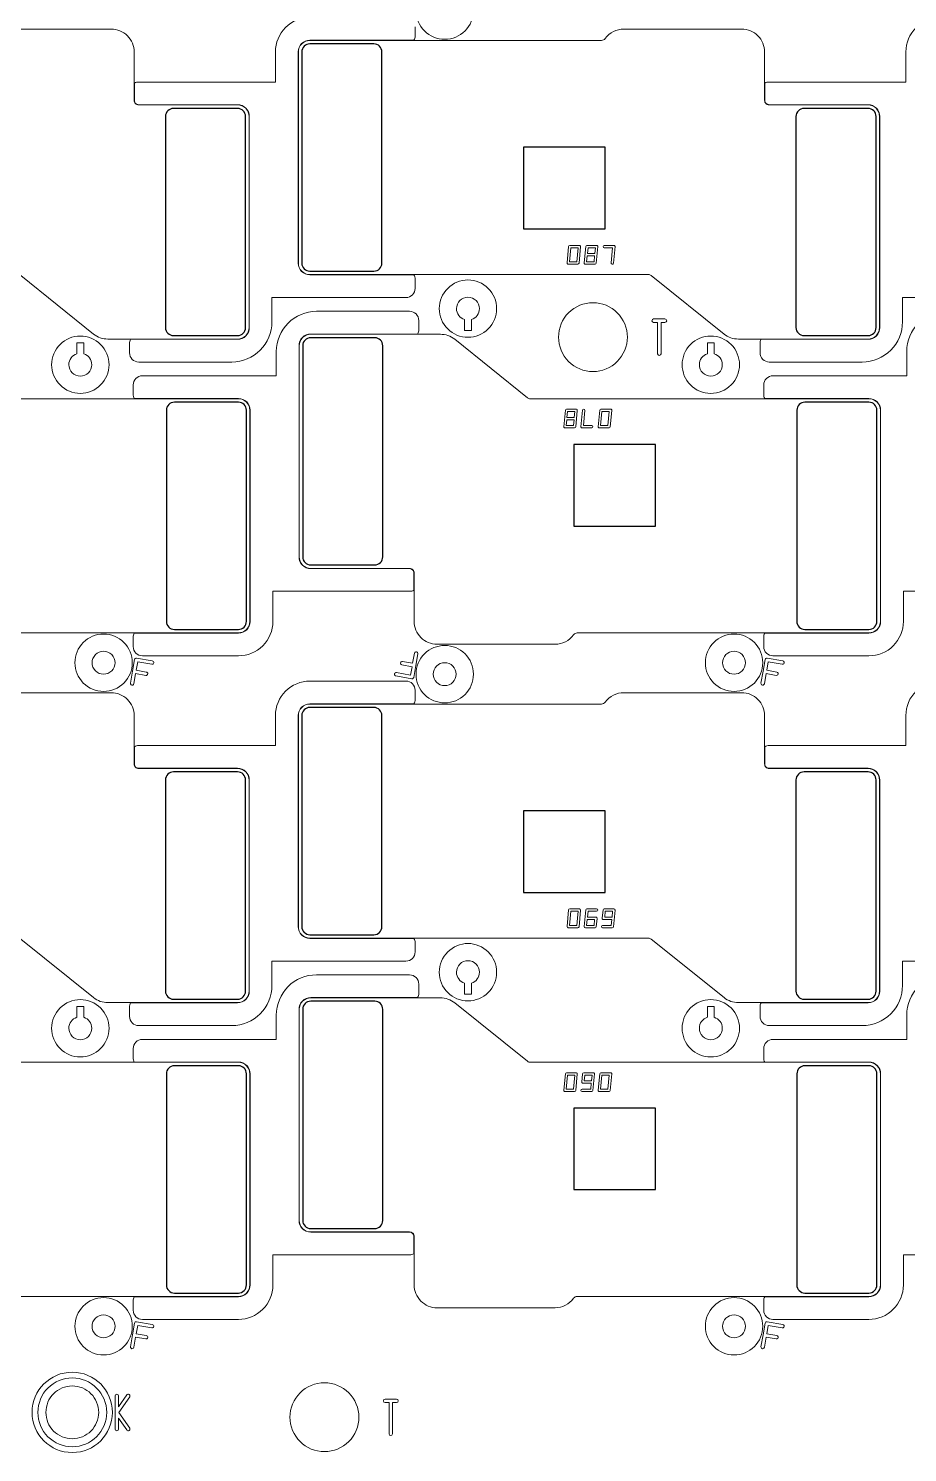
# Model space of a CAD drawing. Extents: x 2541 to 3941, y 2348 to 3338.
# Drawn here: x 3511 to 3549.3, y 2818.8 to 2880.8 of the extents above; entities that cross this region are included whole.
import ezdxf

# ---------------------------------------------------------------- set-up
doc = ezdxf.new("R2010")
doc.units = 0
doc.layers.get('0').update_dxf_attribs({"lineweight": 0})
doc.layers.add('barcodea-b_layer1', color=2, linetype='Continuous')
doc.layers.add('susa-b_layer0', color=1, linetype='Continuous')

msp = doc.modelspace()

# ---------------------------------------------------------------- linework, layer by layer
at = {"linetype": 'Continuous'}
for points in [[(3530.4251, 2881.58785, 0.414215), (3529.1751, 2882.83785, 0.414215), (3527.9251, 2881.58785, 0.414215), (3529.1751, 2880.33785, 0.414215)], [(3520.64959, 2867.777), (3520.64959, 2876.97688, 0.414219), (3520.14947, 2877.47701), (3515.84249, 2877.47701, -0.414223), (3515.64249, 2877.67701), (3515.64249, 2879.78181, 0.414215), (3514.64249, 2880.7818), (3509.5056, 2880.7818, 0.24029), (3508.69596, 2880.3692, -0.240069), (3508.53453, 2880.28701), (3495.82948, 2880.28701, 0.414366), (3495.3296, 2879.78689), (3495.3296, 2870.58701, 0.414365), (3495.82948, 2870.08688), (3510.57901, 2870.08688, -0.170771), (3510.70422, 2870.04284), (3513.87516, 2867.4971, 0.170765), (3514.50127, 2867.27688), (3520.14947, 2867.27688, 0.414218)], [(3548.11959, 2867.777), (3548.11959, 2876.97688, 0.414219), (3547.61947, 2877.47701), (3543.31249, 2877.47701, -0.414223), (3543.11249, 2877.67701), (3543.11249, 2879.78181, 0.414215), (3542.11249, 2880.7818), (3536.9756, 2880.7818, 0.24029), (3536.16596, 2880.3692, -0.240069), (3536.00453, 2880.28701), (3523.29948, 2880.28701, 0.414366), (3522.7996, 2879.78689), (3522.7996, 2870.58701, 0.414365), (3523.29948, 2870.08688), (3538.04901, 2870.08688, -0.170771), (3538.17422, 2870.04284), (3541.34516, 2867.4971, 0.170765), (3541.97127, 2867.27688), (3547.61947, 2867.27688, 0.414218)], [(3535.09475, 2871.30429, 0.443552), (3535.0448, 2871.35906), (3534.62329, 2871.35906, 0.387555), (3534.57335, 2871.31383), (3534.50447, 2870.59478, 0.443552), (3534.55442, 2870.54001), (3534.97592, 2870.54001, 0.387555), (3535.02587, 2870.58524)], [(3535.84475, 2871.30429, 0.443552), (3535.7948, 2871.35906), (3535.37329, 2871.35906, 0.387555), (3535.32335, 2871.31383), (3535.25447, 2870.59478, 0.443552), (3535.30442, 2870.54001), (3535.72592, 2870.54001, 0.387555), (3535.77587, 2870.58524)], [(3536.59475, 2871.30429, 0.443552), (3536.5448, 2871.35906), (3536.12312, 2871.35906, 1), (3536.12312, 2871.25906), (3536.48996, 2871.25906), (3536.42633, 2870.59478, 1), (3536.52587, 2870.58524)], [(3531.43768, 2868.603, 0.414215), (3530.18768, 2869.853, 0.414215), (3528.93768, 2868.603, 0.414215), (3530.18768, 2867.353, 0.414215)], [(3530.68768, 2868.603, -0.327542), (3530.33768, 2868.12603), (3530.33768, 2867.65185), (3530.03768, 2867.65185), (3530.03768, 2868.12603, -0.327544), (3529.68768, 2868.603, -0.414217), (3530.18768, 2869.103, -0.414217)], [(3537.13291, 2867.36296, 0.414215), (3535.63291, 2868.86296, 0.414215), (3534.13291, 2867.36296, 0.414215), (3535.63291, 2865.86296, 0.414215)], [(3528.04341, 2867.68688), (3528.04341, 2868.08688, 0.414218), (3527.64341, 2868.48688), (3523.5863, 2868.48688, 0.414215), (3521.8363, 2866.73688), (3521.8363, 2865.67688), (3516.00153, 2865.67688, 0.414218), (3515.60153, 2865.27688), (3515.60153, 2864.87688, 0.124388), (3515.64953, 2864.68688), (3520.18642, 2864.68688, -0.414365), (3520.69629, 2864.17675), (3520.69629, 2854.97688, -0.414366), (3520.18642, 2854.46675), (3515.64953, 2854.46675, 0.124388), (3515.60153, 2854.27675), (3515.60153, 2853.87675, 0.414218), (3516.00153, 2853.47675), (3520.18642, 2853.47675, 0.414364), (3521.68629, 2854.97738), (3521.68629, 2856.28675), (3527.64341, 2856.28675, 0.124386), (3527.83341, 2856.33475), (3527.83341, 2857.08675, 0.414224), (3527.64341, 2857.27675), (3523.33643, 2857.27675, -0.414218), (3522.8263, 2857.78688), (3522.8263, 2866.98676, -0.414217), (3523.33643, 2867.49688), (3527.9954, 2867.49688, 0.124392)], [(3538.77193, 2868.00287, 1), (3538.77193, 2868.15287), (3538.52359, 2868.15287), (3538.27524, 2868.15287, 1), (3538.27524, 2868.00287), (3538.44859, 2868.00287), (3538.44859, 2866.63748, 1), (3538.59859, 2866.63748), (3538.59859, 2868.00287)], [(3520.68629, 2854.97687), (3520.68629, 2864.17675, 0.414365), (3520.18642, 2864.67688), (3505.43689, 2864.67688, -0.170771), (3505.31168, 2864.72092), (3502.14074, 2867.26666, 0.170765), (3501.51463, 2867.48688), (3495.86643, 2867.48688, 0.414218), (3495.3663, 2866.98676), (3495.3663, 2857.78688, 0.414219), (3495.86643, 2857.28675), (3500.17341, 2857.28675, -0.414223), (3500.37341, 2857.08675), (3500.37341, 2854.98195, 0.414215), (3501.3734, 2853.98196), (3506.5103, 2853.98196, 0.24029), (3507.31994, 2854.39456, -0.240069), (3507.48137, 2854.47675), (3520.18642, 2854.47675, 0.414366)], [(3514.54822, 2866.16076, 0.414215), (3513.29822, 2867.41076, 0.414215), (3512.04822, 2866.16076, 0.414215), (3513.29822, 2864.91076, 0.414215)], [(3513.79822, 2866.16076, -0.414217), (3513.29822, 2865.66076, -0.414217), (3512.79822, 2866.16076, -0.327542), (3513.14822, 2866.63773), (3513.14822, 2867.11191), (3513.44822, 2867.11191), (3513.44822, 2866.63773, -0.327544)], [(3548.15629, 2854.97687), (3548.15629, 2864.17675, 0.414365), (3547.65642, 2864.67688), (3532.90689, 2864.67688, -0.170771), (3532.78168, 2864.72092), (3529.61074, 2867.26666, 0.170765), (3528.98463, 2867.48688), (3523.33643, 2867.48688, 0.414218), (3522.8363, 2866.98676), (3522.8363, 2857.78688, 0.414219), (3523.33643, 2857.28675), (3527.64341, 2857.28675, -0.414223), (3527.84341, 2857.08675), (3527.84341, 2854.98195, 0.414215), (3528.8434, 2853.98196), (3533.9803, 2853.98196, 0.24029), (3534.78994, 2854.39456, -0.240069), (3534.95137, 2854.47675), (3547.65642, 2854.47675, 0.414366)], [(3542.01822, 2866.16076, 0.414215), (3540.76822, 2867.41076, 0.414215), (3539.51822, 2866.16076, 0.414215), (3540.76822, 2864.91076, 0.414215)], [(3541.26822, 2866.16076, -0.414217), (3540.76822, 2865.66076, -0.414217), (3540.26822, 2866.16076, -0.327542), (3540.61822, 2866.63773), (3540.61822, 2867.11191), (3540.91822, 2867.11191), (3540.91822, 2866.63773, -0.327544)], [(3534.95142, 2864.16898, 0.443552), (3534.90148, 2864.22375), (3534.47997, 2864.22375, 0.387555), (3534.43003, 2864.17852), (3534.36115, 2863.45947, 0.443552), (3534.4111, 2863.4047), (3534.8326, 2863.4047, 0.387555), (3534.88255, 2863.44993)], [(3535.58278, 2863.4047, 1), (3535.58278, 2863.5047), (3535.21594, 2863.5047), (3535.27957, 2864.16898, 1), (3535.18003, 2864.17852), (3535.11115, 2863.45947, 0.443552), (3535.1611, 2863.4047)], [(3536.45142, 2864.16898, 0.443552), (3536.40148, 2864.22375), (3535.97997, 2864.22375, 0.387555), (3535.93003, 2864.17852), (3535.86115, 2863.45947, 0.443552), (3535.9111, 2863.4047), (3536.3326, 2863.4047, 0.387555), (3536.38255, 2863.44993)], [(3515.5608, 2853.17591, 0.414215), (3514.3108, 2854.42591, 0.414215), (3513.0608, 2853.17591, 0.414215), (3514.3108, 2851.92591, 0.414215)], [(3543.0308, 2853.17591, 0.414215), (3541.7808, 2854.42591, 0.414215), (3540.5308, 2853.17591, 0.414215), (3541.7808, 2851.92591, 0.414215)], [(3514.8108, 2853.17591, -0.414217), (3514.3108, 2852.67591, -0.414217), (3513.8108, 2853.17591, -0.414217), (3514.3108, 2853.67591, -0.414217)], [(3516.4354, 2853.25542), (3515.7506, 2853.37617, 0.414237), (3515.66372, 2853.31533), (3515.57322, 2852.80207), (3515.5731, 2852.80139), (3515.4826, 2852.28813, 1), (3515.63032, 2852.26208), (3515.70785, 2852.70182), (3516.14759, 2852.62428, 1), (3516.17364, 2852.772), (3515.7339, 2852.84954), (3515.79842, 2853.21542), (3516.40936, 2853.1077, 1)], [(3528.0033, 2853.56563, 1), (3527.85558, 2853.59168), (3527.77804, 2853.15194), (3527.3383, 2853.22948, 1), (3527.31226, 2853.08176), (3527.752, 2853.00422), (3527.68748, 2852.63834), (3527.07654, 2852.74606, 1), (3527.0505, 2852.59834), (3527.7353, 2852.47759, 0.414237), (3527.82218, 2852.53843), (3527.91268, 2853.05169), (3527.9128, 2853.05237)], [(3530.4251, 2852.67785, 0.414215), (3529.1751, 2853.92785, 0.414215), (3527.9251, 2852.67785, 0.414215), (3529.1751, 2851.42785, 0.414215)], [(3542.2808, 2853.17591, -0.414217), (3541.7808, 2852.67591, -0.414217), (3541.2808, 2853.17591, -0.414217), (3541.7808, 2853.67591, -0.414217)], [(3543.9054, 2853.25542), (3543.2206, 2853.37617, 0.414237), (3543.13372, 2853.31533), (3543.04322, 2852.80207), (3543.0431, 2852.80139), (3542.9526, 2852.28813, 1), (3543.10032, 2852.26208), (3543.17785, 2852.70182), (3543.61759, 2852.62428, 1), (3543.64364, 2852.772), (3543.2039, 2852.84954), (3543.26842, 2853.21542), (3543.87936, 2853.1077, 1)], [(3529.6751, 2852.67785, -0.414217), (3529.1751, 2852.17785, -0.414217), (3528.6751, 2852.67785, -0.414217), (3529.1751, 2853.17785, -0.414217)], [(3527.88437, 2840.57688), (3527.88437, 2840.97688, 0.124386), (3527.83636, 2841.16688), (3523.29948, 2841.16688, -0.414365), (3522.7896, 2841.67701), (3522.7896, 2850.87688, -0.414366), (3523.29948, 2851.38701), (3527.83636, 2851.38701, 0.124392), (3527.88437, 2851.57701), (3527.88437, 2851.97701, 0.414218), (3527.48437, 2852.37701), (3523.29948, 2852.37701, 0.414364), (3521.7996, 2850.87638), (3521.7996, 2849.56701), (3515.84249, 2849.56701, 0.124388), (3515.65249, 2849.51901), (3515.65249, 2848.76701, 0.414224), (3515.84249, 2848.57701), (3520.14947, 2848.57701, -0.414218), (3520.65959, 2848.06688), (3520.65959, 2838.867, -0.414217), (3520.14947, 2838.35688), (3515.4905, 2838.35688, 0.124388), (3515.44249, 2838.16688), (3515.44249, 2837.76688, 0.414218), (3515.84249, 2837.36688), (3519.89959, 2837.36688, 0.414215), (3521.64959, 2839.11688), (3521.64959, 2840.17688), (3527.48437, 2840.17688, 0.414218)], [(3520.64959, 2838.867), (3520.64959, 2848.06688, 0.414219), (3520.14947, 2848.56701), (3515.84249, 2848.56701, -0.414223), (3515.64249, 2848.76701), (3515.64249, 2850.87181, 0.414215), (3514.64249, 2851.8718), (3509.5056, 2851.8718, 0.24029), (3508.69596, 2851.4592, -0.240069), (3508.53453, 2851.37701), (3495.82948, 2851.37701, 0.414366), (3495.3296, 2850.87689), (3495.3296, 2841.67701, 0.414365), (3495.82948, 2841.17688), (3510.57901, 2841.17688, -0.170771), (3510.70422, 2841.13284), (3513.87516, 2838.5871, 0.170765), (3514.50127, 2838.36688), (3520.14947, 2838.36688, 0.414218)], [(3548.11959, 2838.867), (3548.11959, 2848.06688, 0.414219), (3547.61947, 2848.56701), (3543.31249, 2848.56701, -0.414223), (3543.11249, 2848.76701), (3543.11249, 2850.87181, 0.414215), (3542.11249, 2851.8718), (3536.9756, 2851.8718, 0.24029), (3536.16596, 2851.4592, -0.240069), (3536.00453, 2851.37701), (3523.29948, 2851.37701, 0.414366), (3522.7996, 2850.87689), (3522.7996, 2841.67701, 0.414365), (3523.29948, 2841.17688), (3538.04901, 2841.17688, -0.170771), (3538.17422, 2841.13284), (3541.34516, 2838.5871, 0.170765), (3541.97127, 2838.36688), (3547.61947, 2838.36688, 0.414218)], [(3535.09475, 2842.39429, 0.443552), (3535.0448, 2842.44906), (3534.62329, 2842.44906, 0.387555), (3534.57335, 2842.40383), (3534.50447, 2841.68478, 0.443552), (3534.55442, 2841.63001), (3534.97592, 2841.63001, 0.387555), (3535.02587, 2841.67524)], [(3535.81031, 2842.03477, 0.443552), (3535.76036, 2842.08953), (3535.3937, 2842.08953), (3535.41856, 2842.34906), (3535.79497, 2842.34906, 1), (3535.79497, 2842.44906), (3535.37329, 2842.44906, 0.387555), (3535.32335, 2842.40383), (3535.25447, 2841.68478, 0.443552), (3535.30442, 2841.63001), (3535.72592, 2841.63001, 0.387555), (3535.77587, 2841.67524)], [(3536.59475, 2842.39429, 0.443552), (3536.5448, 2842.44906), (3536.12329, 2842.44906, 0.387555), (3536.07335, 2842.40383), (3536.03891, 2842.0443, 0.443552), (3536.08886, 2841.98953), (3536.45552, 2841.98953), (3536.43066, 2841.73001), (3536.05425, 2841.73001, 1), (3536.05425, 2841.63001), (3536.47592, 2841.63001, 0.387555), (3536.52587, 2841.67524)], [(3531.43768, 2839.693, 0.414215), (3530.18768, 2840.943, 0.414215), (3528.93768, 2839.693, 0.414215), (3530.18768, 2838.443, 0.414215)], [(3530.68768, 2839.693, -0.327542), (3530.33768, 2839.21603), (3530.33768, 2838.74185), (3530.03768, 2838.74185), (3530.03768, 2839.21603, -0.327544), (3529.68768, 2839.693, -0.414217), (3530.18768, 2840.193, -0.414217)], [(3528.04341, 2838.77688), (3528.04341, 2839.17688, 0.414218), (3527.64341, 2839.57688), (3523.5863, 2839.57688, 0.414215), (3521.8363, 2837.82688), (3521.8363, 2836.76688), (3516.00153, 2836.76688, 0.414218), (3515.60153, 2836.36688), (3515.60153, 2835.96688, 0.124388), (3515.64953, 2835.77688), (3520.18642, 2835.77688, -0.414365), (3520.69629, 2835.26675), (3520.69629, 2826.06688, -0.414366), (3520.18642, 2825.55675), (3515.64953, 2825.55675, 0.124388), (3515.60153, 2825.36675), (3515.60153, 2824.96675, 0.414218), (3516.00153, 2824.56675), (3520.18642, 2824.56675, 0.414364), (3521.68629, 2826.06738), (3521.68629, 2827.37675), (3527.64341, 2827.37675, 0.124386), (3527.83341, 2827.42475), (3527.83341, 2828.17675, 0.414224), (3527.64341, 2828.36675), (3523.33643, 2828.36675, -0.414218), (3522.8263, 2828.87688), (3522.8263, 2838.07676, -0.414217), (3523.33643, 2838.58688), (3527.9954, 2838.58688, 0.124392)], [(3520.68629, 2826.06687), (3520.68629, 2835.26675, 0.414365), (3520.18642, 2835.76688), (3505.43689, 2835.76688, -0.170771), (3505.31168, 2835.81092), (3502.14074, 2838.35666, 0.170765), (3501.51463, 2838.57688), (3495.86643, 2838.57688, 0.414218), (3495.3663, 2838.07676), (3495.3663, 2828.87688, 0.414219), (3495.86643, 2828.37675), (3500.17341, 2828.37675, -0.414223), (3500.37341, 2828.17675), (3500.37341, 2826.07195, 0.414215), (3501.3734, 2825.07196), (3506.5103, 2825.07196, 0.24029), (3507.31994, 2825.48456, -0.240069), (3507.48137, 2825.56675), (3520.18642, 2825.56675, 0.414366)], [(3514.54822, 2837.25076, 0.414215), (3513.29822, 2838.50076, 0.414215), (3512.04822, 2837.25076, 0.414215), (3513.29822, 2836.00076, 0.414215)], [(3548.15629, 2826.06687), (3548.15629, 2835.26675, 0.414365), (3547.65642, 2835.76688), (3532.90689, 2835.76688, -0.170771), (3532.78168, 2835.81092), (3529.61074, 2838.35666, 0.170765), (3528.98463, 2838.57688), (3523.33643, 2838.57688, 0.414218), (3522.8363, 2838.07676), (3522.8363, 2828.87688, 0.414219), (3523.33643, 2828.37675), (3527.64341, 2828.37675, -0.414223), (3527.84341, 2828.17675), (3527.84341, 2826.07195, 0.414215), (3528.8434, 2825.07196), (3533.9803, 2825.07196, 0.24029), (3534.78994, 2825.48456, -0.240069), (3534.95137, 2825.56675), (3547.65642, 2825.56675, 0.414366)], [(3542.01822, 2837.25076, 0.414215), (3540.76822, 2838.50076, 0.414215), (3539.51822, 2837.25076, 0.414215), (3540.76822, 2836.00076, 0.414215)], [(3513.79822, 2837.25076, -0.414217), (3513.29822, 2836.75076, -0.414217), (3512.79822, 2837.25076, -0.327542), (3513.14822, 2837.72773), (3513.14822, 2838.20191), (3513.44822, 2838.20191), (3513.44822, 2837.72773, -0.327544)], [(3541.26822, 2837.25076, -0.414217), (3540.76822, 2836.75076, -0.414217), (3540.26822, 2837.25076, -0.327542), (3540.61822, 2837.72773), (3540.61822, 2838.20191), (3540.91822, 2838.20191), (3540.91822, 2837.72773, -0.327544)], [(3534.95142, 2835.25898, 0.443552), (3534.90148, 2835.31375), (3534.47997, 2835.31375, 0.387555), (3534.43003, 2835.26852), (3534.36115, 2834.54947, 0.443552), (3534.4111, 2834.4947), (3534.8326, 2834.4947, 0.387555), (3534.88255, 2834.53993)], [(3535.70142, 2835.25898, 0.443552), (3535.65148, 2835.31375), (3535.22997, 2835.31375, 0.387555), (3535.18003, 2835.26852), (3535.14559, 2834.90899, 0.443552), (3535.19554, 2834.85423), (3535.5622, 2834.85423), (3535.53734, 2834.5947), (3535.16092, 2834.5947, 1), (3535.16092, 2834.4947), (3535.5826, 2834.4947, 0.387555), (3535.63255, 2834.53993)], [(3536.45142, 2835.25898, 0.443552), (3536.40148, 2835.31375), (3535.97997, 2835.31375, 0.387555), (3535.93003, 2835.26852), (3535.86115, 2834.54947, 0.443552), (3535.9111, 2834.4947), (3536.3326, 2834.4947, 0.387555), (3536.38255, 2834.53993)], [(3515.5608, 2824.26591, 0.414215), (3514.3108, 2825.51591, 0.414215), (3513.0608, 2824.26591, 0.414215), (3514.3108, 2823.01591, 0.414215)], [(3543.0308, 2824.26591, 0.414215), (3541.7808, 2825.51591, 0.414215), (3540.5308, 2824.26591, 0.414215), (3541.7808, 2823.01591, 0.414215)], [(3514.8108, 2824.26591, -0.414217), (3514.3108, 2823.76591, -0.414217), (3513.8108, 2824.26591, -0.414217), (3514.3108, 2824.76591, -0.414217)], [(3516.4354, 2824.34542), (3515.7506, 2824.46617, 0.414237), (3515.66372, 2824.40533), (3515.57322, 2823.89207), (3515.5731, 2823.89139), (3515.4826, 2823.37813, 1), (3515.63032, 2823.35208), (3515.70785, 2823.79182), (3516.14759, 2823.71428, 1), (3516.17364, 2823.862), (3515.7339, 2823.93954), (3515.79842, 2824.30542), (3516.40936, 2824.1977, 1)], [(3542.2808, 2824.26591, -0.414217), (3541.7808, 2823.76591, -0.414217), (3541.2808, 2824.26591, -0.414217), (3541.7808, 2824.76591, -0.414217)], [(3543.9054, 2824.34542), (3543.2206, 2824.46617, 0.414237), (3543.13372, 2824.40533), (3543.04322, 2823.89207), (3543.0431, 2823.89139), (3542.9526, 2823.37813, 1), (3543.10032, 2823.35208), (3543.17785, 2823.79182), (3543.61759, 2823.71428, 1), (3543.64364, 2823.862), (3543.2039, 2823.93954), (3543.26842, 2824.30542), (3543.87936, 2824.1977, 1)], [(3514.44795, 2820.51688, -0.414215), (3512.94795, 2819.01688, -0.414215), (3511.44795, 2820.51688, -0.414215), (3512.94795, 2822.01688, -0.414215)], [(3525.43333, 2820.30591, 0.414215), (3523.93333, 2821.80591, 0.414215), (3522.43333, 2820.30591, 0.414215), (3523.93333, 2818.80591, 0.414215)], [(3514.09795, 2820.51688, 0.414215), (3512.94795, 2821.66688, 0.414215), (3511.79795, 2820.51688, 0.414215), (3512.94795, 2819.36688, 0.414215)], [(3527.07236, 2820.94583, 1), (3527.07236, 2821.09583), (3526.82401, 2821.09583), (3526.57567, 2821.09583, 1), (3526.57567, 2820.94583), (3526.74901, 2820.94583), (3526.74901, 2819.58043, 1), (3526.89901, 2819.58043), (3526.89901, 2820.94583)]]:
    msp.add_lwpolyline(points, format="xyb", close=True, dxfattribs=at)
for points in [[(3523.29948, 2881.28701, 0.414364), (3521.7996, 2879.78638), (3521.7996, 2878.47701), (3515.84249, 2878.47701, 0.124388), (3515.65249, 2878.42901), (3515.65249, 2877.67701, 0.414224), (3515.84249, 2877.48701), (3520.14947, 2877.48701, -0.414218), (3520.65959, 2876.97688), (3520.65959, 2867.777, -0.414217), (3520.14947, 2867.26688), (3515.4905, 2867.26688, 0.124388), (3515.44249, 2867.07688), (3515.44249, 2866.67688, 0.414218), (3515.84249, 2866.27688), (3519.89959, 2866.27688, 0.414215), (3521.64959, 2868.02688), (3521.64959, 2869.08688), (3527.48437, 2869.08688, 0.414218), (3527.88437, 2869.48688), (3527.88437, 2869.88688, 0.124386), (3527.83636, 2870.07688), (3523.29948, 2870.07688, -0.414365), (3522.7896, 2870.58701), (3522.7896, 2879.78688, -0.414366), (3523.29948, 2880.29701), (3527.83636, 2880.29701, 0.124392), (3527.88437, 2880.48701), (3527.88437, 2880.88701, 0.414218)], [(3550.76948, 2881.28701, 0.414364), (3549.2696, 2879.78638), (3549.2696, 2878.47701), (3543.31249, 2878.47701, 0.124388), (3543.12249, 2878.42901), (3543.12249, 2877.67701, 0.414224), (3543.31249, 2877.48701), (3547.61947, 2877.48701, -0.414218), (3548.12959, 2876.97688), (3548.12959, 2867.777, -0.414217), (3547.61947, 2867.26688), (3542.9605, 2867.26688, 0.124388), (3542.91249, 2867.07688), (3542.91249, 2866.67688, 0.414218), (3543.31249, 2866.27688), (3547.36959, 2866.27688, 0.414215), (3549.11959, 2868.02688), (3549.11959, 2869.08688), (3554.95437, 2869.08688, 0.414218)], [(3551.0563, 2868.48688, 0.414215), (3549.3063, 2866.73688), (3549.3063, 2865.67688), (3543.47153, 2865.67688, 0.414218), (3543.07153, 2865.27688), (3543.07153, 2864.87688, 0.124388), (3543.11953, 2864.68688), (3547.65642, 2864.68688, -0.414365), (3548.16629, 2864.17675), (3548.16629, 2854.97688, -0.414366), (3547.65642, 2854.46675), (3543.11953, 2854.46675, 0.124388), (3543.07153, 2854.27675), (3543.07153, 2853.87675, 0.414218), (3543.47153, 2853.47675), (3547.65642, 2853.47675, 0.414364), (3549.15629, 2854.97738), (3549.15629, 2856.28675), (3555.11341, 2856.28675, 0.124386)], [(3550.76948, 2852.37701, 0.414364), (3549.2696, 2850.87638), (3549.2696, 2849.56701), (3543.31249, 2849.56701, 0.124388), (3543.12249, 2849.51901), (3543.12249, 2848.76701, 0.414224), (3543.31249, 2848.57701), (3547.61947, 2848.57701, -0.414218), (3548.12959, 2848.06688), (3548.12959, 2838.867, -0.414217), (3547.61947, 2838.35688), (3542.9605, 2838.35688, 0.124388), (3542.91249, 2838.16688), (3542.91249, 2837.76688, 0.414218), (3543.31249, 2837.36688), (3547.36959, 2837.36688, 0.414215), (3549.11959, 2839.11688), (3549.11959, 2840.17688), (3554.95437, 2840.17688, 0.414218)], [(3551.0563, 2839.57688, 0.414215), (3549.3063, 2837.82688), (3549.3063, 2836.76688), (3543.47153, 2836.76688, 0.414218), (3543.07153, 2836.36688), (3543.07153, 2835.96688, 0.124388), (3543.11953, 2835.77688), (3547.65642, 2835.77688, -0.414365), (3548.16629, 2835.26675), (3548.16629, 2826.06688, -0.414366), (3547.65642, 2825.55675), (3543.11953, 2825.55675, 0.124388), (3543.07153, 2825.36675), (3543.07153, 2824.96675, 0.414218), (3543.47153, 2824.56675), (3547.65642, 2824.56675, 0.414364), (3549.15629, 2826.06738), (3549.15629, 2827.37675), (3555.11341, 2827.37675, 0.124386)], [(3514.96528, 2820.75245), (3514.96528, 2821.2318, 1), (3514.81528, 2821.2318), (3514.81528, 2819.7914, 1), (3514.96528, 2819.7914), (3514.96528, 2820.27074)], [(3515.44871, 2819.83398), (3514.98139, 2820.5116), (3515.44871, 2821.18922, 1), (3515.32523, 2821.27438), (3514.96528, 2820.75245)], [(3514.96528, 2820.27074), (3515.32523, 2819.74882, 1), (3515.44871, 2819.83398)]]:
    msp.add_lwpolyline(points, format="xyb", dxfattribs=at)
for points in [[(3534.98996, 2871.25906), (3534.96076, 2870.9543), (3534.93066, 2870.64001), (3534.60926, 2870.64001), (3534.63845, 2870.94477), (3534.66856, 2871.25906)], [(3535.70552, 2870.89953), (3535.68066, 2870.64001), (3535.35926, 2870.64001), (3535.38412, 2870.89953)], [(3535.73996, 2871.25906), (3535.7151, 2870.99953), (3535.3937, 2870.99953), (3535.41856, 2871.25906)], [(3534.84663, 2864.12375), (3534.82178, 2863.86423), (3534.50038, 2863.86423), (3534.52524, 2864.12375)], [(3536.34663, 2864.12375), (3536.31744, 2863.81899), (3536.28734, 2863.5047), (3535.96594, 2863.5047), (3535.99513, 2863.80946), (3536.02524, 2864.12375)], [(3534.8122, 2863.76423), (3534.78734, 2863.5047), (3534.46594, 2863.5047), (3534.4908, 2863.76423)], [(3534.98996, 2842.34906), (3534.96076, 2842.0443), (3534.93066, 2841.73001), (3534.60926, 2841.73001), (3534.63845, 2842.03477), (3534.66856, 2842.34906)], [(3536.48996, 2842.34906), (3536.4651, 2842.08953), (3536.1437, 2842.08953), (3536.16856, 2842.34906)], [(3535.70552, 2841.98953), (3535.68066, 2841.73001), (3535.35926, 2841.73001), (3535.38412, 2841.98953)], [(3534.84663, 2835.21375), (3534.81744, 2834.90899), (3534.78734, 2834.5947), (3534.46594, 2834.5947), (3534.49513, 2834.89946), (3534.52524, 2835.21375)], [(3535.59663, 2835.21375), (3535.57178, 2834.95423), (3535.25038, 2834.95423), (3535.27524, 2835.21375)], [(3536.34663, 2835.21375), (3536.31744, 2834.90899), (3536.28734, 2834.5947), (3535.96594, 2834.5947), (3535.99513, 2834.89946), (3536.02524, 2835.21375)]]:
    msp.add_lwpolyline(points, close=True, dxfattribs=at)
msp.add_circle((3512.94795, 2820.51688), 1.75)
at = {"layer": 'barcodea-b_layer1', "linetype": 'Continuous'}
for points in [[(3536.16, 2872.07748), (3536.16, 2875.63348), (3532.604, 2875.63348), (3532.604, 2872.07748)], [(3538.35189, 2859.13028), (3538.35189, 2862.68628), (3534.79589, 2862.68628), (3534.79589, 2859.13028)], [(3536.16, 2843.16748), (3536.16, 2846.72348), (3532.604, 2846.72348), (3532.604, 2843.16748)], [(3538.35189, 2830.22028), (3538.35189, 2833.77628), (3534.79589, 2833.77628), (3534.79589, 2830.22028)]]:
    msp.add_lwpolyline(points, close=True, dxfattribs=at)
at = {"layer": 'susa-b_layer0', "linetype": 'Continuous'}
for points in [[(3526.43955, 2870.58701), (3526.43955, 2879.78714, 0.414221), (3526.08954, 2880.13715), (3523.29958, 2880.13715, 0.414218), (3522.94959, 2879.78714), (3522.94959, 2870.58726, 0.414197), (3523.29958, 2870.23725), (3526.08954, 2870.23725, 0.414007)], [(3520.49948, 2867.777), (3520.49948, 2876.97714, 0.414221), (3520.14947, 2877.32715), (3517.35951, 2877.32715, 0.414218), (3517.00952, 2876.97714), (3517.00952, 2867.77726, 0.414197), (3517.35951, 2867.42725), (3520.14947, 2867.42725, 0.414007)], [(3547.96948, 2867.777), (3547.96948, 2876.97714, 0.414221), (3547.61947, 2877.32715), (3544.82951, 2877.32715, 0.414218), (3544.47952, 2876.97714), (3544.47952, 2867.77726, 0.414197), (3544.82951, 2867.42725), (3547.61947, 2867.42725, 0.414007)], [(3526.47638, 2857.78662), (3526.47638, 2866.9865, 0.414197), (3526.12639, 2867.33651), (3523.33643, 2867.33651, 0.414007), (3522.98642, 2866.98676), (3522.98642, 2857.78662, 0.414221), (3523.33643, 2857.43661), (3526.12639, 2857.43661, 0.414218)], [(3520.53631, 2854.97662), (3520.53631, 2864.1765, 0.414197), (3520.18632, 2864.52651), (3517.39636, 2864.52651, 0.414007), (3517.04635, 2864.17675), (3517.04635, 2854.97662, 0.414221), (3517.39636, 2854.62661), (3520.18632, 2854.62661, 0.414218)], [(3548.00631, 2854.97662), (3548.00631, 2864.1765, 0.414197), (3547.65632, 2864.52651), (3544.86636, 2864.52651, 0.414007), (3544.51635, 2864.17675), (3544.51635, 2854.97662, 0.414221), (3544.86636, 2854.62661), (3547.65632, 2854.62661, 0.414218)], [(3526.43955, 2841.67701), (3526.43955, 2850.87714, 0.414221), (3526.08954, 2851.22715), (3523.29958, 2851.22715, 0.414218), (3522.94959, 2850.87714), (3522.94959, 2841.67726, 0.414197), (3523.29958, 2841.32725), (3526.08954, 2841.32725, 0.414007)], [(3520.49948, 2838.867), (3520.49948, 2848.06714, 0.414221), (3520.14947, 2848.41715), (3517.35951, 2848.41715, 0.414218), (3517.00952, 2848.06714), (3517.00952, 2838.86726, 0.414197), (3517.35951, 2838.51725), (3520.14947, 2838.51725, 0.414007)], [(3547.96948, 2838.867), (3547.96948, 2848.06714, 0.414221), (3547.61947, 2848.41715), (3544.82951, 2848.41715, 0.414218), (3544.47952, 2848.06714), (3544.47952, 2838.86726, 0.414197), (3544.82951, 2838.51725), (3547.61947, 2838.51725, 0.414007)], [(3526.47638, 2828.87662), (3526.47638, 2838.0765, 0.414197), (3526.12639, 2838.42651), (3523.33643, 2838.42651, 0.414007), (3522.98642, 2838.07676), (3522.98642, 2828.87662, 0.414221), (3523.33643, 2828.52661), (3526.12639, 2828.52661, 0.414218)], [(3520.53631, 2826.06662), (3520.53631, 2835.2665, 0.414197), (3520.18632, 2835.61651), (3517.39636, 2835.61651, 0.414007), (3517.04635, 2835.26675), (3517.04635, 2826.06662, 0.414221), (3517.39636, 2825.71661), (3520.18632, 2825.71661, 0.414218)], [(3548.00631, 2826.06662), (3548.00631, 2835.2665, 0.414197), (3547.65632, 2835.61651), (3544.86636, 2835.61651, 0.414007), (3544.51635, 2835.26675), (3544.51635, 2826.06662, 0.414221), (3544.86636, 2825.71661), (3547.65632, 2825.71661, 0.414218)]]:
    msp.add_lwpolyline(points, format="xyb", close=True, dxfattribs=at)

doc.saveas('drawing.dxf')
